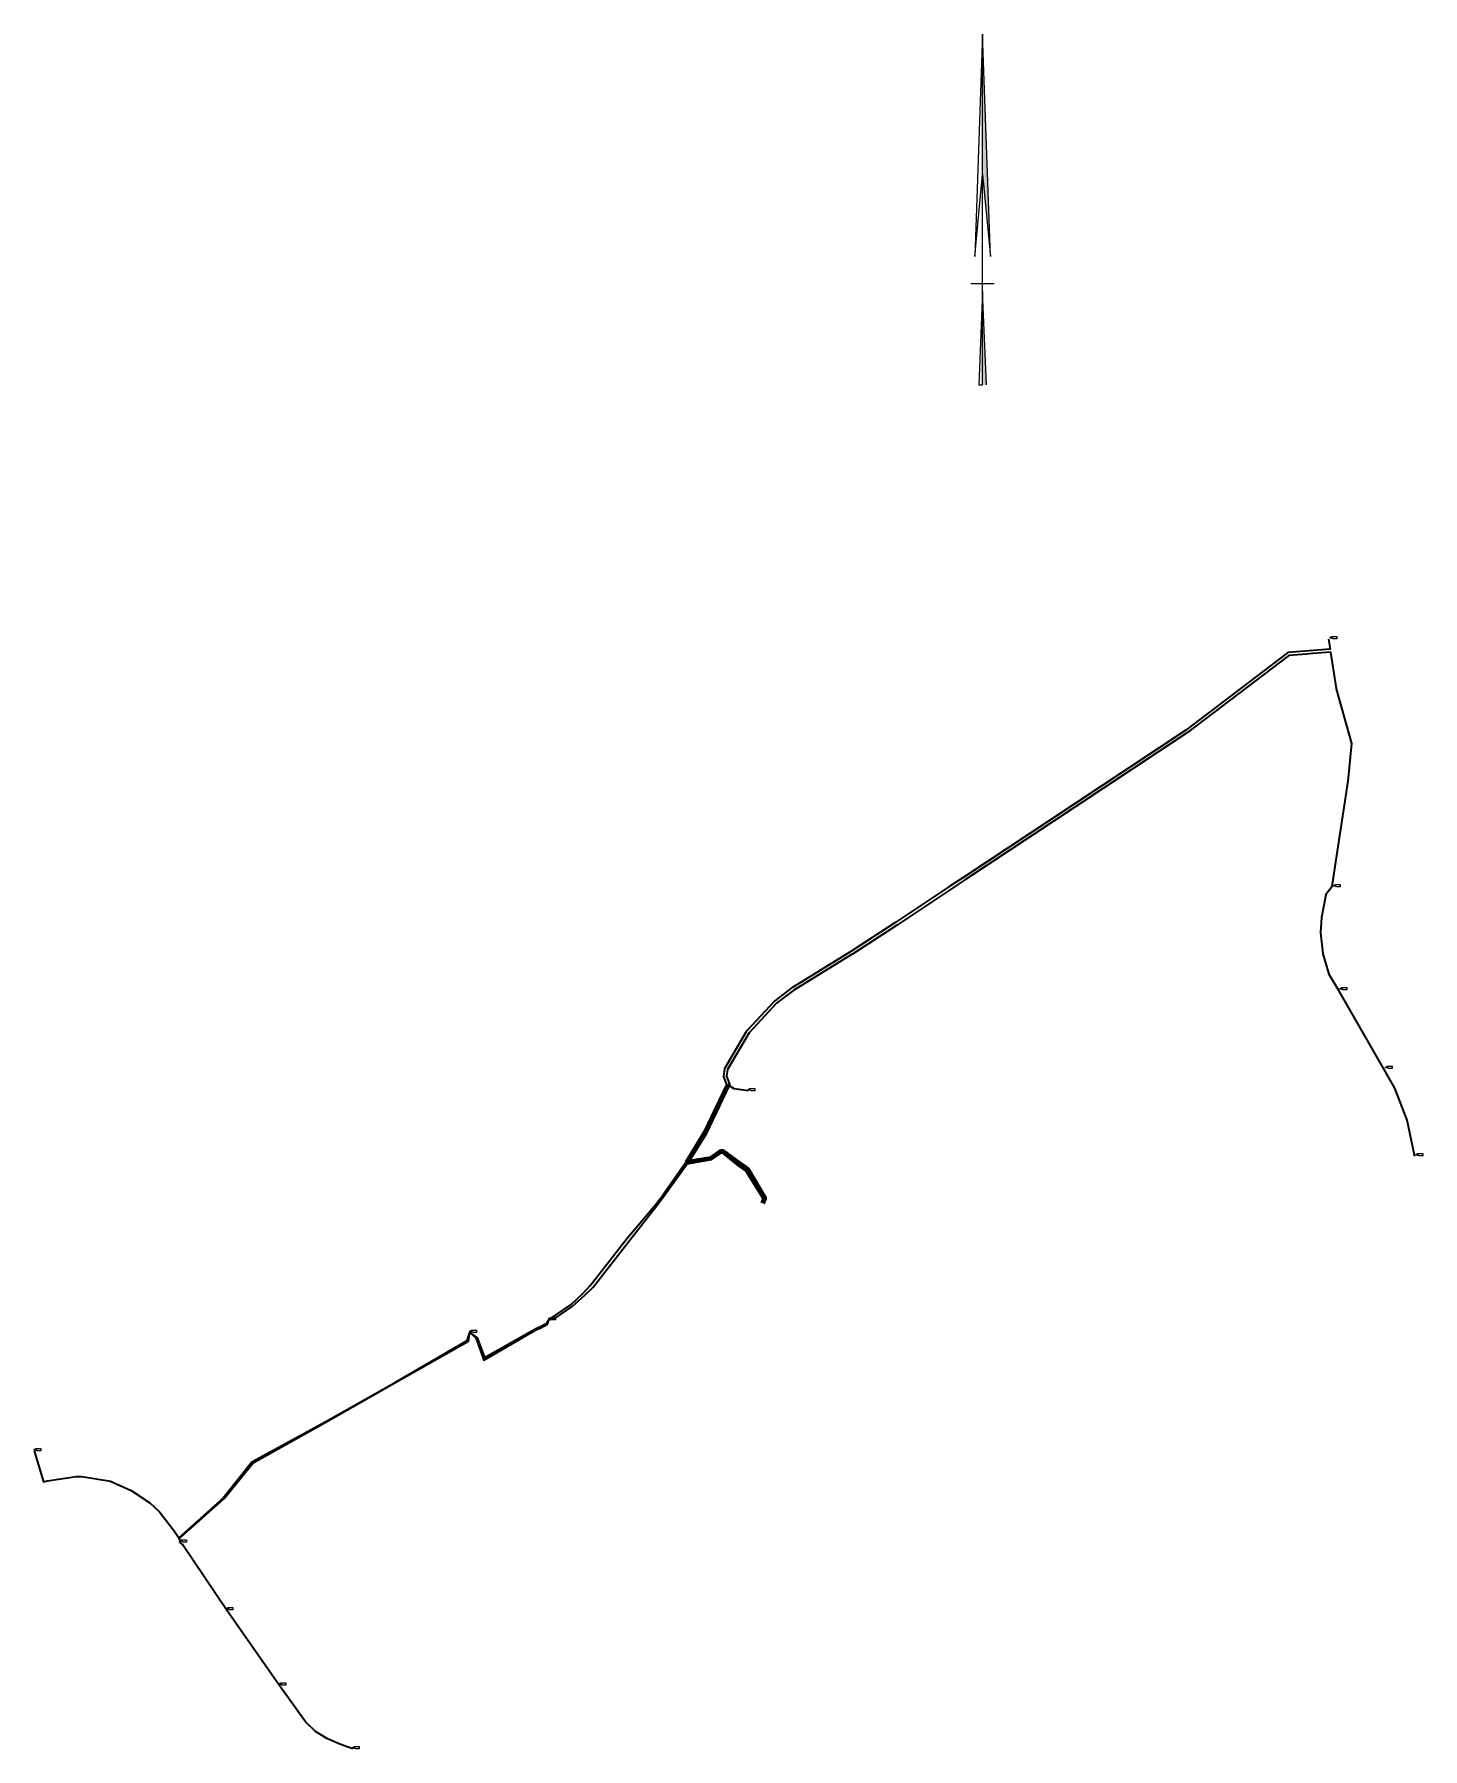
# Model space of a CAD drawing. Header units: metres. Extents: x 254798 to 255154, y 477884 to 478324.
import ezdxf
from ezdxf.enums import TextEntityAlignment as Align

# ---------------------------------------------------------------- set-up
doc = ezdxf.new("R2010")
doc.units = ezdxf.units.M
doc.header["$LTSCALE"] = 0.2
for name, color, linetype, lineweight in [('N-WE-KL-DATA_TELECOM_GLASVEZEL-G', 90, 'KL-TELECOM-ALGEMEEN-N', 35), ('N-WE-KL-MONITORING-S', 120, 'Continuous', 25), ('N-WE-KL-MONITORING-T18', 10, 'Continuous', 18), ('N-WE-KL-MONITORING-T25', 7, 'Continuous', 25), ('X-XX-AL-ORIENTATIE-S', 7, 'Continuous', 25)]:
    doc.layers.add(name, color=color, linetype=linetype, lineweight=lineweight)
doc.styles.add('NLCS-ISO', font='NLCS-ISO.ttf')
doc.linetypes.add('KL-TELECOM-ALGEMEEN-N', pattern='A,7,-1,[101,NLCS.SHX,S=0.5,R=0,X=0,Y=0],-1', length=9)

# ---------------------------------------------------------------- blocks, each defined once
blk = doc.blocks.new('SKL-MONITORING_CAMERA_VIDEO-SO')
blk.add_lwpolyline([(2.9, 0.9), (0, 0.9), (0, 2.1), (2.1, 2.1)])
blk.add_lwpolyline([(8.5, 3), (8.5, 0), (3.5, 0), (1.5, 3)], close=True)
at = {"layer": 'N-WE-KL-MONITORING-T18', "linetype": 'ByBlock', "style": 'NLCS-ISO'}
blk.add_attdef('GROEPSNUMMER', text='', height=1.8, dxfattribs=at).set_placement((-2, -4), align=Align.RIGHT)
at = {"layer": 'N-WE-KL-MONITORING-T18', "linetype": 'ByBlock', "style": 'NLCS-ISO', "flags": 1}
for tag, p in [('TYPE_CAMERA', (0, -22.9)), ('OMSCHRIJVING_LEGENDA', (0, -11.5)), ('LEVERANCIER', (0, -15.3)), ('LOCATIE', (0, -19.1)), ('TYPE_PAN/TIL/ZOOM', (0, -26.7)), ('TYPE_CAMERAMAST', (0, -38)), ('VOEDINGSPUNT', (0, -45.6)), ('HOOGTE_CAMERAMAST', (0, -30.5)), ('LENGTE_UITHOUDER', (0, -34.2)), ('BPS-CODERING', (0, -41.8)), ('POSITIE_X', (0, -49.4)), ('POSITIE_Y', (0, -53.2)), ('OVERIGE_OPMERKING(EN)_1', (0, -56.9)), ('OVERIGE_OPMERKING(EN)_2', (0, -60.7))]:
    blk.add_attdef(tag, p, '', height=1.8, dxfattribs=at)
at = {"layer": 'N-WE-KL-MONITORING-T18', "linetype": 'ByBlock', "style": 'NLCS-ISO'}
blk.add_attdef('FASE-AANSLUITING_1', (10.5, -4), '', height=1.8, dxfattribs=at)
at = {"layer": 'N-WE-KL-MONITORING-T25', "linetype": 'ByBlock', "style": 'NLCS-ISO'}
blk.add_attdef('CAMERA-NUMMER', text='', height=2.5, dxfattribs=at).set_placement((4.2, 1.5), align=Align.MIDDLE)
blk = doc.blocks.new('SAL-ORIENTATIE_NOORDPIJL-SO')
for p, q in [((0, 64), (-2, 7)), ((0, -26), (0, 64)), ((2, 7), (0, 64)), ((-2, 7), (0, 28)), ((0, 28), (2, 7)), ((-3, 0), (3, 0)), ((0, -2), (-1, -26)), ((1, -26), (0, -2)), ((-1, -26), (0, -26))]:
    blk.add_line(p, q)
for points in [[(2, 7), (0, 28), (0, 64)], [(0, -26), (1, -26), (0, -2)]]:
    blk.add_solid(points)

msp = doc.modelspace()

# ---------------------------------------------------------------- linework, layer by layer
at = {"layer": 'N-WE-KL-DATA_TELECOM_GLASVEZEL-G'}
for points in [[(255129.75, 478168.77), (255130.16, 478166.18), (255119.37, 478165.37, 0.144978), (255119.16, 478165.29), (255093.07, 478145.43), (255064.42, 478126.44), (255035.88, 478107.52), (255032.57, 478105.33), (255018.67, 478096.12), (255007.09, 478088.59), (254992.12, 478079.36, 0.02421), (254992.08, 478079.34), (254987.57, 478075.92, 0.043116), (254987.52, 478075.87), (254980.41, 478068.23, 0.05452), (254980.35, 478068.16), (254974.75, 478058.63, 0.099597), (254974.7, 478058.49), (254974.45, 478056.63, 0.117948), (254974.47, 478056.45), (254975.17, 478054.44), (254969.41, 478042.29), (254964.73, 478034.73, 0.645034), (254965.13, 478034.14), (254971.39, 478035.19, 0.109093), (254971.54, 478035.26), (254973.94, 478036.9), (254974.08, 478036.91), (254978.21, 478033.62), (254980.14, 478032.22), (254984, 478026.07), (254984.51, 478025.2), (254984.08, 478024.12)], [(255151.83, 478036.1), (255151.79, 478036.3), (255149.94, 478045.35), (255146.71, 478053.55), (255144.02, 478058.34), (255132.37, 478078.58), (255129.89, 478082.72, -0.065814), (255129.85, 478082.81), (255128.36, 478088.04, -0.041755), (255128.35, 478088.1), (255127.76, 478093.41, -0.041677), (255127.76, 478093.47), (255127.98, 478097.36, -0.032777), (255127.98, 478097.41), (255129.08, 478103.23, -0.119714), (255129.16, 478103.39), (255130.69, 478105.35), (255134.73, 478132.33), (255135.7, 478141.99), (255131.79, 478156.06, -0.028343), (255131.78, 478156.1), (255130.3, 478165.42), (255125.72, 478165.08), (255124.05, 478164.95), (255119.54, 478164.61), (255093.52, 478144.81, -0.016297), (255093.5, 478144.8), (255064.84, 478125.8), (255036.31, 478106.89), (255032.99, 478104.69), (255019.09, 478095.48, -0.002234), (255019.09, 478095.47), (255007.51, 478087.95, -0.006048), (255007.5, 478087.94), (254992.53, 478078.72), (254988.06, 478075.33), (254980.99, 478067.73), (254975.45, 478058.31), (254975.22, 478056.62), (254975.95, 478054.54, -0.197036), (254975.93, 478054.25), (254970.09, 478041.94, -0.027851), (254970.07, 478041.9), (254965.82, 478035.04), (254971.18, 478035.94), (254973.6, 478037.6, -0.142777), (254973.8, 478037.67), (254974.19, 478037.68, -0.167164), (254974.42, 478037.61), (254978.91, 478034.34, -0.000863), (254978.91, 478034.34), (254980.81, 478032.95, -0.102229), (254980.92, 478032.83), (254985.27, 478025.42, -0.232332), (254985.29, 478025.09), (254984.79, 478023.83)]]:
    msp.add_lwpolyline(points, format="xyb", dxfattribs=at)
for points in [[(254980.77, 478052.82), (254977.16, 478053.32), (254975.59, 478054.42), (254969.75, 478042.1), (254965.06, 478034.53), (254971.32, 478035.58), (254973.82, 478037.29), (254974.2, 478037.3), (254978.69, 478034.04), (254980.59, 478032.64), (254984.79, 478025.5), (254984.95, 478025.22), (254984.44, 478023.97)], [(254797.54, 477960.45), (254799.94, 477952.51), (254800.95, 477952.72), (254808.28, 477953.82), (254809.7, 477953.85), (254817.13, 477952.62), (254822.38, 477950.24), (254827.19, 477947.1), (254829.69, 477944.79), (254833.48, 477939.92), (254834.1, 477938.89), (254834.65, 477938.07), (254845.29, 477947.73), (254846.05, 477948.4), (254853.39, 477957.61), (254872.34, 477967.98), (254890.4, 477978.17), (254908.68, 477988.72), (254909.35, 477990.8), (254910.83, 477989.44), (254912.9, 477983.72), (254926.65, 477991.63), (254927.25, 477991.83), (254929.25, 477992.91), (254929.58, 477994.07), (254931.23, 477994.53), (254935.57, 477997.49), (254938.87, 478000.39), (254941, 478002.48), (254950.28, 478014.43), (254957.4, 478023.49), (254958.67, 478025.22), (254965.24, 478034.34), (254971.28, 478035.31), (254973.82, 478036.99), (254974.17, 478037.02), (254978.46, 478033.69), (254980.31, 478032.32), (254984.75, 478025.24), (254984.44, 478023.97)], [(254879.26, 477883.98), (254875.98, 477885.16), (254872.77, 477886.51), (254869.73, 477888.42), (254867.13, 477890.89), (254860.43, 477900.3), (254846.83, 477919.63), (254835.56, 477936.43), (254834.9, 477936.96), (254835, 477937.39), (254834.68, 477937.84), (254845.36, 477947.36), (254846.27, 477948.23), (254853.75, 477957.33), (254872.41, 477967.83), (254890.68, 477978.19), (254908.95, 477988.55), (254909.35, 477990.8), (254911.22, 477989.48), (254913.11, 477984.43), (254926.4, 477991.92), (254927.1, 477992.15), (254929.06, 477993.19), (254929.58, 477994.07), (254931.3, 477995.29), (254935.3, 477997.99), (254938.38, 478000.88), (254940.31, 478002.95), (254949.73, 478014.99), (254957.21, 478023.92), (254958.31, 478025.38), (254964.92, 478034.76), (254971.31, 478035.72), (254973.82, 478037.5), (254974.17, 478037.47), (254978.97, 478034.13), (254980.82, 478032.69), (254985.09, 478025.24), (254984.44, 478023.97)]]:
    msp.add_lwpolyline(points, dxfattribs=at)

# ---------------------------------------------------------------- block references
at = {"layer": 'N-WE-KL-MONITORING-S', "xscale": 0.2, "yscale": 0.2, "zscale": 0.2}
for p in [(255130.14, 478168.83), (255131.05, 478105.2), (255132.7, 478078.77), (255144.35, 478058.53), (254980.77, 478052.82), (255152.2, 478036.18), (254929.58, 477994.07), (254909.35, 477990.8), (254797.54, 477960.45), (254834.9, 477936.96), (254846.83, 477919.63), (254860.43, 477900.3), (254879.26, 477883.98)]:
    msp.add_blockref('SKL-MONITORING_CAMERA_VIDEO-SO', p, dxfattribs=at)
at = {"layer": 'X-XX-AL-ORIENTATIE-S'}
msp.add_blockref('SAL-ORIENTATIE_NOORDPIJL-SO', (255040.93, 478260.03, 24), dxfattribs=at)

doc.saveas('drawing.dxf')
